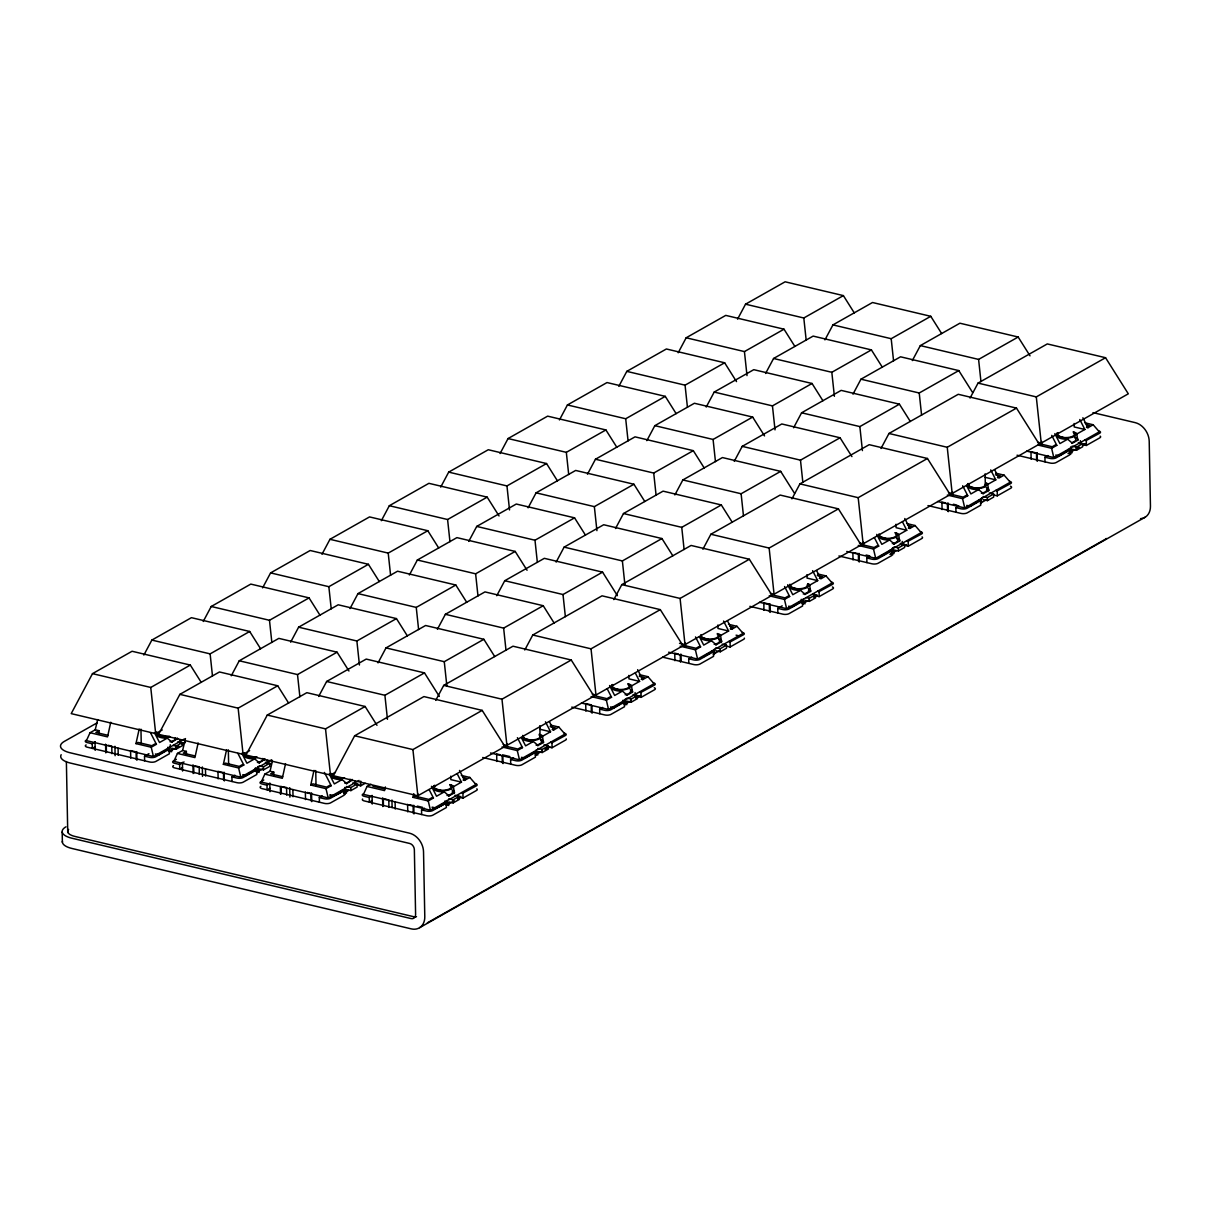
<?xml version="1.0" encoding="UTF-8"?>
<svg xmlns="http://www.w3.org/2000/svg" width="1211" height="1211" viewBox="0 0 1211 1211"><rect width="100%" height="100%" fill="white"/><g stroke="black" fill="none" stroke-linecap="round" stroke-linejoin="round"><path stroke-width="1.5" d="M179.955 743.327L179.985 739.633M267.343 764.035L267.374 760.341M354.747 784.743L354.762 781.05M359.031 784.198L357.033 784.955L360.711 785.833L360.742 781.125M462.511 793.326L476.392 785.848A4.435 1.65 -1.1 0 0 475.212 783.578M460.816 796.399L459.272 797.277L462.935 798.14L462.98 793.447M551.565 742.948L565.446 735.471A4.435 1.65 -1.1 0 0 564.265 733.185M548.326 746.884L551.989 747.762L552.034 743.054M635.079 696.28L635.109 692.586M640.619 692.571L654.5 685.093A4.435 1.65 -1.1 0 0 653.319 682.807M638.908 695.644L637.38 696.507L641.043 697.385L641.088 692.677M729.673 642.193L743.554 634.7A4.435 1.65 -1.1 0 0 742.373 632.43M726.433 646.129L730.097 646.992L730.127 642.299M818.727 591.801L832.608 584.323A4.435 1.65 -1.1 0 0 831.427 582.052M817.016 594.873L815.487 595.751L819.151 596.614L819.181 591.907M902.24 545.147L902.271 541.438M907.781 541.423L921.647 533.945A4.435 1.65 -1.1 0 0 920.481 531.659M906.539 544.602L904.541 545.359L908.205 546.237L908.235 541.529M996.835 491.045L1010.701 483.567A4.435 1.65 -1.1 0 0 1009.535 481.282M993.595 494.981L997.258 495.844L997.289 491.151M1080.348 444.376L1080.379 440.683M1085.889 440.653L1099.755 433.175A4.435 1.65 -1.1 0 0 1098.589 430.904M1084.178 443.726L1082.649 444.604L1086.312 445.466L1086.343 440.774M169.934 752.016L170.282 744.75M171.644 751.804L171.811 748.171L176.11 749.2L182.346 745.673L182.286 742.6L177.956 741.556M257.322 772.724L257.595 767.274M259.033 772.512L259.215 768.879L263.514 769.893L269.735 766.381L269.69 763.308L265.345 762.264M344.711 793.432L344.984 787.983M346.422 793.205L346.603 789.587L350.902 790.601L357.139 787.074L357.078 784.001L352.749 782.972M447.041 803.922L447.207 800.289M448.66 805.527L448.842 801.894L453.141 802.923L459.363 799.396L459.302 796.323L454.973 795.279M536.004 755.361L536.261 749.912M537.714 755.134L537.881 751.516L542.195 752.531L548.416 749.004L548.356 745.931L544.027 744.901M625.058 704.984L625.315 699.519M626.768 704.757L626.935 701.139L631.249 702.153L637.47 698.626L637.41 695.553L633.081 694.524M714.112 654.591L714.369 649.141M803.165 604.213L803.423 598.764M804.876 603.986L805.043 600.368L809.342 601.383L815.578 597.856L815.518 594.783L812.642 594.101M892.219 553.836L892.477 548.371M893.93 553.609L894.096 549.991L898.395 551.005L904.632 547.478L904.572 544.405L900.242 543.376M981.273 503.458L981.531 497.993M1070.327 453.065L1070.585 447.616M1072.023 452.853L1072.204 449.22L1076.503 450.25L1082.74 446.723L1082.679 443.65L1078.35 442.605M171.538 742.343L177.442 738.665M258.927 763.051L264.846 759.373M346.316 783.759L352.234 780.081M448.554 796.066L454.352 792.933L453.368 786.106A10.536 3.936 -1.1 0 0 449.796 784.622M537.608 745.688L543.406 742.555L542.407 735.728A10.536 3.936 -1.1 0 0 540.908 734.895M626.662 695.311L632.46 692.177L631.461 685.35A10.536 3.936 -1.1 0 0 627.904 683.867M715.716 644.918L721.514 641.8L720.515 634.958A10.536 3.936 -1.1 0 0 719.016 634.125M804.77 594.54L810.568 591.407L809.569 584.58A10.536 3.936 -1.1 0 0 808.055 583.747M893.809 544.163L899.622 541.029L898.623 534.202A10.536 3.936 -1.1 0 0 895.065 532.719M982.863 493.785L988.676 490.652L987.676 483.81A10.536 3.936 -1.1 0 0 986.163 482.977M1071.917 443.393L1077.729 440.259L1076.73 433.432A10.536 3.936 -1.1 0 0 1073.173 431.949M110.761 722.225L107.537 736.878L90.038 732.731L86.435 740.632L153.419 756.497L184.299 739.028M150.482 732.685L156.416 744.296L151.224 747.232L135.98 743.615L139.204 728.961M198.15 742.933L194.926 757.586L177.427 753.439L173.839 761.341L240.807 777.205L271.688 759.736M237.886 753.378L243.805 764.989L238.612 767.941L223.369 764.323L226.593 749.67M285.539 763.641L282.33 778.295L264.815 774.147L261.228 782.049L328.196 797.913L359.077 780.444M324.427 772.436L331.209 785.697L326.001 788.649L310.758 785.031L313.982 770.378M385.355 786.938L384.553 790.601L367.054 786.454L363.467 794.355L430.435 810.22L475.938 784.486L469.807 777.432L461.33 775.434M429.194 789.723L433.432 798.004L428.24 800.955L412.996 797.338L413.799 793.674M90.038 732.731L95.23 729.794L97.682 719.561M177.427 753.439L182.619 750.502L185.48 738.574M264.815 774.147L270.023 771.21L272.46 760.977M201.208 682.338L190.324 665.066L132.06 651.261L92.49 673.649L71.207 713.627L155.689 733.639L162.244 729.93M143.867 655.06L151.859 640.074L191.429 617.671L249.693 631.476L260.577 648.748M203.236 621.47L211.229 606.484L250.798 584.096L309.062 597.886L319.946 615.158M288.596 703.046L277.713 685.774L219.463 671.969L179.879 694.357L158.596 734.335L243.078 754.347L249.633 750.638M262.605 587.88L270.598 572.894L310.167 550.505L368.432 564.311L379.315 581.568M231.271 675.768L239.248 660.782L278.833 638.379L337.082 652.184L348.95 671.015M321.975 554.29L329.967 539.304L369.537 516.915L427.801 530.721L438.685 547.977M290.64 642.178L298.617 627.192L338.202 604.789L396.451 618.594L407.335 635.866M376.984 725.313L365.116 706.482L306.852 692.677L267.268 715.065L245.984 755.028L330.467 775.055L335.386 772.27M381.344 520.7L389.336 505.714L428.906 483.325L487.17 497.131L499.038 515.962M350.009 608.588L357.987 593.602L397.556 571.214L455.82 585.019L466.704 602.276M318.66 696.461L326.637 681.475L366.222 659.087L424.486 672.892L439.321 696.431M440.713 487.11L448.691 472.123L488.275 449.735L546.539 463.541L557.423 480.812M409.379 574.998L417.356 560.012L456.925 537.623L515.19 551.429L527.057 570.26M378.029 662.886L386.006 647.9L425.591 625.497L483.855 639.302L494.724 656.574M500.082 453.535L508.06 438.549L547.644 416.145L605.909 429.95L616.793 447.222M354.656 735.773L333.373 775.736L417.856 795.763L504.926 746.491L482.19 710.388L423.926 696.582L354.656 735.773L412.921 749.579L482.19 710.388M468.733 541.408L476.725 526.422L516.295 504.033L574.559 517.839L585.443 535.095M437.398 629.296L445.376 614.31L484.96 591.907L543.224 605.712L554.093 622.984M559.452 419.945L567.429 404.958L607.014 382.555L665.278 396.36L676.147 413.632M528.102 507.818L536.095 492.832L575.664 470.443L633.928 484.249L644.812 501.521M435.733 700.382L443.71 685.396L512.98 646.205L571.244 660.01L593.98 696.113L506.909 745.37L503.231 744.508M496.767 595.706L504.745 580.72L544.329 558.332L602.578 572.137L617.413 595.676M618.821 386.354L626.798 371.368L666.383 348.98L724.647 362.785L736.515 381.616M587.471 474.228L595.464 459.241L635.033 436.853L693.298 450.659L704.181 467.93M556.137 562.116L564.114 547.13L603.699 524.741L661.948 538.547L672.832 555.804M678.19 352.764L686.168 337.778L725.752 315.39L784.017 329.195L794.885 346.452M524.787 650.004L532.764 635.018L602.034 595.827L660.298 609.633L683.034 645.735L595.963 694.993L592.285 694.13M646.841 440.653L654.833 425.666L694.403 403.263L752.667 417.068L764.535 435.915M615.506 528.526L623.483 513.54L663.068 491.151L721.317 504.957L732.201 522.213M737.56 319.174L745.537 304.188L785.122 281.8L843.386 295.605L854.255 312.862M706.21 407.063L714.202 392.076L753.772 369.673L812.036 383.478L822.92 400.75M613.841 599.612L621.818 584.625L691.087 545.45L749.352 559.255L772.088 595.343L685.017 644.615L679.507 643.313M674.875 494.936L682.853 479.95L722.437 457.561L780.686 471.367L794.537 493.346M765.579 373.472L773.572 358.486L813.141 336.098L871.405 349.903L882.289 367.16M734.244 461.361L742.222 446.359L781.791 423.971L840.056 437.776L851.923 456.608M702.895 549.234L710.872 534.248L780.141 495.057L838.406 508.862L861.142 544.965L774.071 594.223L770.393 593.36M824.948 339.882L832.941 324.896L872.51 302.508L930.775 316.313L941.658 333.57M793.614 427.771L801.591 412.784L841.161 390.381L899.425 404.186L910.309 421.458M791.949 498.856L799.926 483.87L869.195 444.679L927.459 458.485L950.196 494.588L863.125 543.845L859.447 542.982M852.983 394.18L860.96 379.194L900.53 356.806L958.794 370.596L972.645 392.576M912.337 360.59L920.33 345.604L959.899 323.216L1018.163 337.021L1030.031 355.852M881.002 448.479L888.98 433.477L958.249 394.302L1016.498 408.107L1039.25 444.21L952.179 493.467L948.501 492.589M970.056 398.086L978.034 383.1L1047.303 343.924L1105.552 357.714L1128.304 393.817L1041.233 443.09L1037.555 442.212M177.336 739.21L177.457 738.998A10.536 3.936 -1.1 0 0 177.29 737.983M264.725 759.918L264.846 759.706A10.536 3.936 -1.1 0 0 264.694 758.676M352.113 780.626L352.234 780.414A10.536 3.936 -1.1 0 0 352.083 779.384M454.352 792.933L454.473 792.721A10.536 3.936 -1.1 0 0 451.945 789.905M543.406 742.555L543.527 742.343A10.536 3.936 -1.1 0 0 540.999 739.527M632.46 692.177L632.581 691.95A10.536 3.936 -1.1 0 0 630.038 689.135M721.514 641.8L721.635 641.573A10.536 3.936 -1.1 0 0 719.092 638.757M810.568 591.407L810.689 591.195A10.536 3.936 -1.1 0 0 808.146 588.379M899.622 541.029L899.743 540.817A10.536 3.936 -1.1 0 0 897.2 538.002L896.397 537.745M988.676 490.652L988.797 490.425A10.536 3.936 -1.1 0 0 986.254 487.609M1077.729 440.259L1077.851 440.047A10.536 3.936 -1.1 0 0 1075.307 437.232L1074.505 436.974M92.49 673.649L150.754 687.454L190.324 665.066M151.859 640.074L210.124 653.879L249.693 631.476M211.229 606.484L269.478 620.289L309.062 597.886M270.598 572.894L328.847 586.699L368.432 564.311M329.967 539.304L388.216 553.109L427.801 530.721M389.336 505.714L447.586 519.519L487.17 497.131M448.691 472.123L506.955 485.929L546.539 463.541M508.06 438.549L566.324 452.339L605.909 429.95M567.429 404.958L625.693 418.764L665.278 396.36M626.798 371.368L685.063 385.174L724.647 362.785M686.168 337.778L744.432 351.584L784.017 329.195M745.537 304.188L803.801 317.993L843.386 295.605M97.243 722.785L64.35 741.389A22.192 8.28 -1.1 0 0 70.238 752.803L409.485 833.183A16.636 12.716 60.5 0 1 423.532 851.878L424.789 916.712A16.636 12.716 60.5 0 1 411.316 928.882L72.07 848.502A22.192 8.28 -1.1 0 1 62.412 841.206M99.045 734.275L98.969 730.672L95.866 732.443L107.9 735.289M86.011 740.299A4.435 1.65 -1.1 0 0 87.192 742.57L92.233 743.766L95.2 742.086M95.124 746.809L92.324 748.398L92.233 743.766M135.98 743.615L138.069 742.434L151.829 745.704L154.947 743.932L156.416 744.296M172.023 742.222L167.285 738.135L159.534 742.525L154.448 732.579M144.624 760.796L144.533 756.164L148.968 753.651M179.879 694.357L238.143 708.163L277.713 685.774M239.248 660.782L297.512 674.572L337.082 652.184M298.617 627.192L356.882 640.997L396.451 618.594M357.987 593.602L416.251 607.407L455.82 585.019M417.356 560.012L475.62 573.817L515.19 551.429M476.725 526.422L534.99 540.227L574.559 517.839M536.095 492.832L594.359 506.637L633.928 484.249M595.464 459.241L653.713 473.047L693.298 450.659M654.833 425.666L713.082 439.457L752.667 417.068M714.202 392.076L772.451 405.882L812.036 383.478M773.572 358.486L831.821 372.292L871.405 349.903M832.941 324.896L891.19 338.702L930.775 316.313M158.717 754.771L168.677 748.61L158.717 754.771L155.402 753.984M86.102 744.916A4.435 1.65 -1.1 0 0 87.283 747.202L149.664 761.991A4.435 1.65 -1.1 0 0 155.825 761.447L169.358 753.787L169.162 749.231L155.735 756.814A4.435 1.65 -1.1 0 1 149.574 757.359L144.533 756.164M173.173 745.431L176.064 746.127L182.286 742.6M182.256 743.554L183.784 742.676M169.237 751.653L178.925 746.173M182.165 744.341L185.389 742.51M186.433 754.983L186.373 751.38L183.255 753.151L195.289 755.997M176.382 759.312L173.4 760.992A4.435 1.65 -1.1 0 0 174.581 763.278L179.622 764.474L184.072 761.961M182.513 767.517L179.712 769.106L179.622 764.474M223.369 764.323L225.458 763.142L239.218 766.412L242.336 764.641L243.805 764.989M259.426 762.93L254.673 758.843L246.923 763.233L241.837 753.272M232.012 781.504L231.922 776.872L234.889 775.191M267.268 715.065L325.532 728.871L365.116 706.482M326.637 681.475L384.901 695.281L424.486 672.892M386.006 647.9L444.27 661.69L483.855 639.302M445.376 614.31L503.64 628.115L543.224 605.712M504.745 580.72L563.009 594.525L602.578 572.137M564.114 547.13L622.378 560.935L661.948 538.547M623.483 513.54L681.748 527.345L721.317 504.957M682.853 479.95L741.117 493.755L780.686 471.367M742.222 446.359L800.486 460.165L840.056 437.776M801.591 412.784L859.855 426.59L899.425 404.186M860.96 379.194L919.225 393L958.794 370.596M920.33 345.604L978.594 359.41L1018.163 337.021M246.105 775.479L256.066 769.318L246.105 775.479L242.805 774.692M173.491 765.624A4.435 1.65 -1.1 0 0 174.672 767.91L237.053 782.7A4.435 1.65 -1.1 0 0 243.214 782.155L256.762 774.495L256.55 769.939L243.139 777.523A4.435 1.65 -1.1 0 1 236.962 778.067L231.922 776.872M259.124 765.791L263.453 766.82L269.69 763.308M269.644 764.262L271.188 763.384M256.626 772.361L263.09 768.697M273.822 775.691L273.762 772.088L270.643 773.859L282.693 776.705M263.771 780.02L260.789 781.7A4.435 1.65 -1.1 0 0 261.97 783.986L267.01 785.182L269.977 783.502M269.917 788.225L267.101 789.814L267.01 785.182M310.758 785.031L312.847 783.85L326.607 787.12L329.725 785.349L331.209 785.697M346.815 783.638L342.062 779.551L334.327 783.941L329.241 773.98M319.401 802.197L319.31 797.565L322.277 795.899M443.71 685.396L501.975 699.201L571.244 660.01M532.764 635.018L591.029 648.824L660.298 609.633M621.818 584.625L680.082 598.431L749.352 559.255M710.872 534.248L769.136 548.053L838.406 508.862M799.926 483.87L858.19 497.676L927.459 458.485M888.98 433.477L947.244 447.283L1016.498 408.107M978.034 383.1L1036.298 396.905L1105.552 357.714M333.494 796.172C355.08 781.837 337.309 797.958 330.194 795.4M260.88 786.333A4.435 1.65 -1.1 0 0 262.06 788.618L324.457 803.393A4.435 1.65 -1.1 0 0 330.618 802.863L344.151 795.203L343.939 790.632L330.527 798.231A4.435 1.65 -1.1 0 1 324.366 798.76L319.31 797.565M346.513 786.499L350.842 787.528L357.078 784.001M344.015 793.069L348.874 790.314M360.711 785.833L365.222 783.275M367.054 786.454L370.96 784.244M363.028 794.007A4.435 1.65 -1.1 0 0 364.208 796.293L369.249 797.489L372.216 795.809M372.14 800.532L369.34 802.121L369.249 797.489M412.996 797.338L415.085 796.157L428.845 799.427L431.964 797.655L433.432 798.004M819.332 578.51L822.451 576.739L817.289 575.513M997.44 477.74L1000.558 475.968L995.397 474.757M449.039 795.945L444.301 791.858L436.55 796.248L431.464 786.302M453.731 786.529L461.482 782.139L457.243 773.844M462.799 777.447L466.25 778.264L463.132 780.035L464.6 780.384L469.807 777.432M502.05 746.96L517.294 750.578L522.486 747.626L517.4 737.681M538.093 745.552L533.355 741.48L525.604 745.87L521.366 737.575M542.785 736.137L550.536 731.762L545.45 721.801M550.142 726.661L555.289 727.887L552.186 729.643L553.654 729.991L558.861 727.054L564.992 734.093L519.489 759.842L490.531 752.985M591.104 696.582L606.348 700.185L611.54 697.248L607.301 688.953M627.147 695.175L622.409 691.103L614.658 695.477L609.572 685.532M631.839 685.759L639.59 681.384L635.351 673.089M639.181 676.283L644.343 677.509L641.24 679.265L642.708 679.613L647.915 676.677L654.046 683.715L608.543 709.464L581.386 703.031M680.158 646.19L695.402 649.807L700.594 646.871L695.508 636.91M716.201 644.797L711.462 640.725L703.712 645.1L699.474 636.804M720.893 635.381L728.644 630.992L723.557 621.046M729.961 626.299L733.397 627.116L730.278 628.887L731.762 629.236L736.954 626.299L743.1 633.338L697.597 659.072L668.639 652.214M769.212 595.812L784.456 599.43L789.648 596.478L784.561 586.533M805.254 594.419L800.516 590.332L792.766 594.722L787.68 584.762M809.947 585.004L817.697 580.614L812.611 570.669M759.494 602.261L786.65 608.694L832.154 582.96L826.008 575.906L820.816 578.858L816.577 570.563M858.266 545.434L873.494 549.037L878.702 546.1L874.463 537.805M894.308 544.027L889.57 539.955L881.82 544.345L876.734 534.384M899.001 534.611L906.751 530.236L902.513 521.941M908.068 525.544L911.505 526.361L908.386 528.117L909.87 528.465L915.062 525.529L921.208 532.568L875.704 558.316L846.746 551.459M947.32 495.057L962.548 498.66L967.756 495.723L962.669 485.762M983.362 493.649L978.624 489.577L970.874 493.952L966.635 485.656M988.055 484.233L995.805 479.859L990.719 469.898M937.602 501.505L964.758 507.939L1010.262 482.19L1004.116 475.151L998.924 478.088L994.685 469.792M1038.069 445.073L1051.602 448.282L1056.809 445.345L1051.723 435.385M1072.416 443.271L1067.678 439.184L1059.928 443.574L1054.842 433.629M1077.109 433.856L1084.859 429.466L1079.773 419.521M1086.176 424.773L1089.612 425.591L1086.494 427.362L1087.978 427.71L1093.17 424.758L1099.316 431.812L1053.812 457.546L1026.656 451.113M421.64 814.519L421.549 809.887L424.516 808.206M510.694 764.126L510.603 759.494L513.57 757.829M599.748 713.748L599.657 709.116L602.609 707.436M688.802 663.371L688.711 658.739L691.663 657.058M777.856 612.978L777.765 608.361L782.2 605.848M866.909 562.6L866.819 557.968L869.77 556.303M955.948 512.223L955.873 507.591L958.824 505.91M1045.002 461.845L1044.926 457.213L1047.878 455.533M435.733 808.494C457.319 794.144 439.532 810.265 432.418 807.707M524.787 758.101L534.747 751.955L524.787 758.101L521.472 757.329M613.841 707.724L623.801 701.563L613.841 707.724L610.526 706.936M702.88 656.831L712.855 651.185L703.334 656.937M791.933 606.953L801.909 600.807L791.933 606.953L788.633 606.181M880.987 556.061L890.963 550.43L881.441 556.167M970.041 506.198L980.002 500.037L970.041 506.198L966.741 505.411M1059.095 455.82L1069.056 449.659L1059.095 455.82L1055.795 455.033M362.604 799.033A4.435 1.65 -1.1 0 0 364.299 800.925L426.681 815.714A4.435 1.65 -1.1 0 0 432.842 815.17L446.39 807.51L446.178 802.954L432.766 810.537A4.435 1.65 -1.1 0 1 426.59 811.082L421.549 809.887M482.705 757.496L515.735 765.322A4.435 1.65 -1.1 0 0 521.896 764.792L535.444 757.132L535.232 752.561L521.805 760.16A4.435 1.65 -1.1 0 1 515.644 760.69L510.603 759.494M571.759 707.118L604.789 714.944A4.435 1.65 -1.1 0 0 610.95 714.399L624.482 706.74L624.286 702.183L610.859 709.767A4.435 1.65 -1.1 0 1 604.698 710.312L599.657 709.116M662.644 657.164L693.842 664.567A4.435 1.65 -1.1 0 0 700.003 664.022L713.536 656.362L713.324 651.806L699.913 659.389A4.435 1.65 -1.1 0 1 693.752 659.934L688.711 658.739M749.866 606.348L782.896 614.174A4.435 1.65 -1.1 0 0 789.057 613.644L802.59 605.984L802.378 601.413L788.966 609.012A4.435 1.65 -1.1 0 1 782.806 609.557L777.765 608.361M838.92 555.97L871.95 563.796A4.435 1.65 -1.1 0 0 878.111 563.251L891.644 555.607L891.432 551.035L878.02 558.634A4.435 1.65 -1.1 0 1 871.859 559.164L866.819 557.968M927.974 505.592L961.004 513.419A4.435 1.65 -1.1 0 0 967.165 512.874L980.698 505.214L980.486 500.658L967.074 508.242A4.435 1.65 -1.1 0 1 960.913 508.787L955.873 507.591M1017.028 455.215L1050.058 463.041A4.435 1.65 -1.1 0 0 1056.219 462.496L1069.752 454.836L1069.54 450.28L1056.128 457.864A4.435 1.65 -1.1 0 1 1049.967 458.409L1044.926 457.213M448.751 798.806L453.081 799.85L459.302 796.323M537.805 748.428L542.134 749.458L548.356 745.931M626.859 698.051L631.188 699.08L637.41 695.553M715.898 647.673L720.242 648.702L726.464 645.175L726.524 648.248L720.288 651.775L715.989 650.746M806.405 597.629L809.281 598.31L815.518 594.783M894.006 546.903L898.335 547.932L904.572 544.405M983.06 496.525L987.389 497.554L993.625 494.027L993.686 497.1L987.449 500.627L983.15 499.613M1072.113 446.132L1076.443 447.177L1082.679 443.65M446.253 805.376L454.337 800.804M457.561 798.972L460.801 797.141M535.307 754.998L541.771 751.335M545.011 749.503L549.855 746.763M624.361 704.605L630.825 700.957M635.669 698.202L640.513 695.462M713.415 654.228L719.879 650.564M802.469 603.85L808.933 600.187M813.777 597.447L817.016 595.615M889.903 554.381L896.367 550.717M980.577 503.08L987.041 499.432M1068.011 453.61L1079.319 447.222M1082.558 445.391L1085.783 443.559M462.935 798.14L476.483 790.48A4.435 1.65 -1.1 0 0 476.801 788.83M551.989 747.762L565.537 740.103A4.435 1.65 -1.1 0 0 566.218 738.846M641.043 697.385L654.591 689.725A4.435 1.65 -1.1 0 0 654.273 687.712M730.097 646.992L743.63 639.332A4.435 1.65 -1.1 0 0 744.326 638.091M819.151 596.614L832.684 588.955A4.435 1.65 -1.1 0 0 832.381 586.941M908.205 546.237L921.738 538.577A4.435 1.65 -1.1 0 0 922.071 536.912M997.258 495.844L1010.791 488.2A4.435 1.65 -1.1 0 0 1010.489 486.186M1086.312 445.466L1099.845 437.807A4.435 1.65 -1.1 0 0 1100.178 436.157M427.362 922.843L1104.629 539.682A13.866 5.177 -1.1 0 0 1106.264 538.441M419.627 927.687L1145.303 517.127M1067.678 439.184L1066.482 439.23A10.536 3.936 -1.1 0 1 1057.763 437.171L1057.142 433.099M978.624 489.577L977.428 489.622A10.536 3.936 -1.1 0 1 968.709 487.549L968.089 483.477M889.57 539.955L888.374 540A10.536 3.936 -1.1 0 1 879.655 537.941L879.035 533.869M800.516 590.332L799.321 590.378A10.536 3.936 -1.1 0 1 790.601 588.319L789.981 584.247M711.462 640.725L710.267 640.77A10.536 3.936 -1.1 0 1 701.547 638.697L700.927 634.625M622.409 691.103L621.213 691.148A10.536 3.936 -1.1 0 1 612.494 689.074L611.873 685.002M167.285 738.135L166.089 738.18A10.536 3.936 -1.1 0 1 157.369 736.121L156.749 732.049M533.355 741.48L532.159 741.526A10.536 3.936 -1.1 0 1 523.44 739.467L522.819 735.395M254.673 758.843L253.477 758.888A10.536 3.936 -1.1 0 1 244.758 756.83L244.153 752.758M342.062 779.551L340.866 779.596A10.536 3.936 -1.1 0 1 332.147 777.538L331.542 773.466M444.301 791.858L443.105 791.903A10.536 3.936 -1.1 0 1 434.386 789.844L433.78 785.772M1092.973 412.633L1135.146 422.624A16.636 12.716 60.5 0 1 1149.209 441.319L1150.45 506.168A16.636 12.716 60.5 0 1 1140.535 518.656M1084.708 422.76L1093.17 424.758M1084.859 429.466L1074.202 426.953L1074.142 423.487M1084.98 439.926L1085.889 440.138M1056.809 445.345L1055.326 444.982L1052.223 446.753L1038.448 443.483M1068.147 449.448L1069.056 449.659M995.654 473.138L1004.116 475.151M985.148 477.331L995.805 479.859M995.926 490.304L996.835 490.516M989.296 492.998L993.625 494.027M967.756 495.723L966.287 495.375L963.169 497.131L949.394 493.876M979.093 499.825L980.002 500.037M953.39 504.245L956.902 505.078M945.594 502.913L941.931 502.035L942.067 509.589M906.6 523.515L915.062 525.529M906.751 530.236L896.095 527.708L896.034 524.242M906.872 540.681L907.781 540.908M878.702 546.1L877.233 545.752L874.115 547.508L860.355 544.254M890.04 550.203L890.963 550.43M866.092 555.032L869.604 555.864M854.709 552.852L858.372 553.73L858.523 561.268M817.546 573.908L826.008 575.906M817.697 580.614L807.041 578.086L806.98 574.635M817.819 591.059L818.727 591.286M789.648 596.478L788.179 596.13L785.061 597.901L771.301 594.631M800.986 600.58L801.909 600.807M728.492 624.286L736.954 626.299M728.644 630.992L717.987 628.479L717.926 625.012M736.076 635.169L739.649 636.017M728.765 641.452L729.673 641.663M722.134 644.146L726.464 645.175M700.594 646.871L699.125 646.523L696.007 648.279L682.247 645.024M711.932 650.973L712.855 651.185M678.432 654.046L674.769 653.183L674.921 660.722M639.438 674.663L647.915 676.677M639.59 681.384L628.948 678.856L628.872 675.39M639.711 691.829L640.619 692.041M611.54 697.248L610.072 696.9L606.953 698.656L593.193 695.402M622.878 701.351L623.801 701.563M550.384 725.056L558.861 727.054M550.536 731.762L539.894 729.234L539.818 725.783M550.657 742.207L551.58 742.434M522.486 747.626L521.018 747.278L517.899 749.049L504.139 745.779M533.824 751.728L534.747 751.955M509.876 756.572L502.853 754.892L503.019 763.581M500.34 754.816L496.661 753.938L496.813 761.492M461.482 782.139L450.84 779.612L450.764 776.16M461.603 792.6L462.526 792.811M444.77 802.121L445.693 802.333M372.882 786.166L384.916 789.012M432.145 807.132L436.172 808.085M95.23 729.794L98.969 730.672M182.619 750.502L186.373 751.38M270.023 771.21L273.762 772.088M417.311 806.117L422.578 807.359M386.96 799.442L383.297 798.564L383.448 806.117M409.439 804.755L413.118 805.633L413.254 813.171M167.754 748.398L168.677 748.61M255.143 769.091L256.066 769.318M342.546 789.799L343.455 790.026M329.907 794.825L333.948 795.778M108.112 745.28L111.775 746.143L111.927 753.696M195.501 765.988L199.179 766.851L199.315 774.404M282.89 786.696L286.568 787.559L286.704 795.112M307.216 792.448L310.879 793.326L311.03 800.865M244.259 755.8L252.388 757.798A9.703 3.618 -1.1 0 0 257.322 757.359M1056.552 435.355L1065.377 438.14A9.703 3.618 -1.1 0 0 1074.763 436.005A9.703 3.618 -1.1 0 0 1073.43 432.024M878.444 536.11L887.269 538.91A9.703 3.618 -1.1 0 0 896.655 536.761A9.703 3.618 -1.1 0 0 895.323 532.795M700.336 636.88L709.162 639.665A9.703 3.618 -1.1 0 0 718.547 637.531A9.703 3.618 -1.1 0 0 717.23 633.55M522.244 737.65L531.069 740.436A9.703 3.618 -1.1 0 0 540.439 738.286A9.703 3.618 -1.1 0 0 539.122 734.32M330.951 775.721L339.776 778.506A9.703 3.618 -1.1 0 0 344.711 778.067M1082.891 417.75L1087.978 427.71M904.784 518.52L909.87 528.465M727.523 620.94L731.762 629.236M637.622 669.668L642.708 679.613M549.416 721.711L553.654 729.991M459.514 770.423L464.6 780.384M1051.602 448.282L1053.812 457.546M962.548 498.66L964.758 507.939M873.494 549.037L875.704 558.316M784.456 599.43L786.65 608.694M695.402 649.807L697.597 659.072M606.348 700.185L608.543 709.464M517.294 750.578L519.489 759.842M428.24 800.955L430.435 810.22M326.001 788.649L328.196 797.913M238.612 767.941L240.807 777.205M151.224 747.232L153.419 756.497M1036.298 396.905L1041.233 443.09M978.594 359.41L980.955 381.571M947.244 447.283L952.179 493.467M919.225 393L921.586 415.161M891.19 338.702L893.567 360.863M859.855 426.59L862.414 450.598M858.19 497.676L863.125 543.845M831.821 372.292L834.394 396.3M803.801 317.993L806.178 340.155M800.486 460.165L802.848 482.341M772.451 405.882L775.025 429.89M769.136 548.053L774.071 594.223M744.432 351.584L747.005 375.592M741.117 493.755L743.478 515.916M713.082 439.457L715.459 461.633M685.063 385.174L687.439 407.335M681.748 527.345L684.109 549.506M680.082 598.431L685.017 644.615M653.713 473.047L656.09 495.223M625.693 418.764L628.07 440.925M622.378 560.935L624.937 584.943M594.359 506.637L596.917 530.645M591.029 648.824L595.963 694.993M566.324 452.339L568.701 474.515M563.009 594.525L565.37 616.687M534.99 540.227L537.351 562.388M506.955 485.929L509.528 509.952M503.64 628.115L506.001 650.277M501.975 699.201L506.909 745.37M475.62 573.817L477.982 595.979M447.586 519.519L449.962 541.68M444.27 661.69L446.829 685.714M416.251 607.407L418.612 629.569M412.921 749.579L417.856 795.763M388.216 553.109L390.593 575.27M384.901 695.281L387.459 719.304M356.882 640.997L359.44 665.006M328.847 586.699L331.224 608.861M325.532 728.871L330.467 775.055M297.512 674.572L299.874 696.749M269.478 620.289L271.854 642.451M238.143 708.163L243.078 754.347M210.124 653.879L212.485 676.041M150.754 687.454L155.689 733.639M1076.443 447.177L1076.503 450.25M1070.675 446.92L1070.827 454.095M1041.566 441.44L1041.642 445.179M1037.161 452.611L1037.327 461.285M1036.631 460.513L1036.48 452.959L1030.985 451.658L1031.121 459.196M987.389 497.554L987.449 500.627M985.088 473.864L985.33 484.99M952.512 491.817L952.588 495.571M948.107 502.989L948.274 511.678M947.426 503.337L947.577 510.891M898.335 547.932L898.395 551.005M892.583 547.675L892.719 554.865M863.458 542.195L863.534 545.949M859.053 553.366L859.22 562.055M852.877 552.413L853.013 559.966M809.281 598.31L809.342 601.383M801.258 599.309L801.334 602.911M769.999 603.759L770.166 612.433M769.469 611.646L769.333 604.107L763.823 602.806L763.959 610.344M720.242 648.702L720.288 651.775M714.505 650.231L714.566 653.834M685.35 642.965L685.426 646.704M680.945 654.137L681.082 661.085M680.279 654.485L680.415 662.039M631.188 699.08L631.249 702.153M625.421 698.823L625.481 702.41M623.15 700.079L623.226 703.667M591.937 706.255L592.073 713.203M591.362 712.416L591.225 704.863L585.715 703.561L585.867 711.114M542.134 749.458L542.195 752.531M539.864 726.479L540.061 736.894M536.397 751.002L536.473 754.589M507.242 743.721L507.318 747.475M502.171 755.255L502.308 762.794M453.081 799.85L453.141 802.923M447.343 801.379L447.419 804.982M445.058 800.834L445.118 804.437M418.189 794.113L418.264 797.852M413.799 805.285L413.965 813.959M407.607 804.331L407.759 811.87M395.104 801.924L395.24 809.039M391.955 800.002L392.092 807.54M388.807 799.865L388.943 807.419M382.6 797.882L382.767 806.571M372.049 795.385L372.216 804.074M350.842 787.528L350.902 790.601M345.074 787.271L345.211 794.461M315.738 770.544L316.026 785.545M311.56 792.978L311.727 801.652M305.369 792.024L305.52 799.563M292.88 789.617L293.017 796.732M289.717 787.68L289.898 797.126M281.058 786.257L281.209 793.81M280.392 787.317L280.528 794.265M269.811 783.078L269.977 791.767M263.453 766.82L263.514 769.893M257.686 766.563L257.792 771.967M255.43 767.819L255.491 771.422M228.349 749.836L228.637 764.837M224.171 772.27L224.338 780.944M223.626 780.156L223.49 772.618L217.98 771.316L218.131 778.855M205.476 768.909L205.613 776.024M202.328 766.972L202.509 776.418M193.669 765.549L193.821 773.102M192.973 764.868L193.139 773.557M182.422 762.37L182.589 771.059M176.064 746.127L176.11 749.2M168.026 747.111L168.102 750.714M140.96 729.143L141.248 744.129M136.767 751.562L136.934 760.236M136.237 759.464L136.101 751.91L130.591 750.608L130.743 758.147M118.088 748.201L118.224 755.316M114.939 746.279L115.121 755.709M106.28 744.841L106.417 752.394M105.584 744.159L105.751 752.848M95.033 741.662L95.2 750.351M66.378 761.568L67.74 832.502M62.185 832.002L62.382 842.296M350.115 779.188A9.703 3.618 -1.1 0 1 344.802 783.214M342.047 777.901A8.326 3.103 -1.1 0 1 332.314 775.6M896.821 538.698A9.703 3.618 -1.1 0 1 892.31 543.618M895.474 533.809A8.326 3.103 -1.1 0 1 889.54 538.305A8.326 3.103 -1.1 0 1 879.686 535.186M630.462 690.739A9.703 3.618 -1.1 0 1 625.148 694.766M628.176 683.943A9.703 3.618 -1.1 0 1 629.493 687.909A9.703 3.618 -1.1 0 1 620.108 690.043L611.298 687.258A9.703 3.618 -1.1 0 1 612.796 684.518M628.312 684.957A8.326 3.103 -1.1 0 1 621.304 689.513A8.326 3.103 -1.1 0 1 612.963 685.532M1056.416 434.416A9.703 3.618 -1.1 0 1 1058.066 432.615M1073.582 433.038A8.326 3.103 -1.1 0 1 1067.648 437.534A8.326 3.103 -1.1 0 1 1057.793 434.431M1074.929 437.943A9.703 3.618 -1.1 0 1 1072.537 442.303M986.662 489.214A9.703 3.618 -1.1 0 1 981.364 493.24M985.769 483.174A9.703 3.618 -1.1 0 1 976.323 488.517L967.498 485.732A9.703 3.618 -1.1 0 1 967.877 483.855M985.209 484.188A8.326 3.103 -1.1 0 1 976.429 488.003A8.326 3.103 -1.1 0 1 969.178 484.006M718.713 639.469A9.703 3.618 -1.1 0 1 714.202 644.373M717.366 634.564A8.326 3.103 -1.1 0 1 712.492 638.954A8.326 3.103 -1.1 0 1 701.699 636.759M808.554 589.969A9.703 3.618 -1.1 0 1 803.256 593.995M807.661 583.944A9.703 3.618 -1.1 0 1 798.216 589.288L789.39 586.502A9.703 3.618 -1.1 0 1 789.769 584.625M807.101 584.943A8.326 3.103 -1.1 0 1 798.321 588.773A8.326 3.103 -1.1 0 1 791.071 584.777M540.606 740.239A9.703 3.618 -1.1 0 1 536.095 745.143M539.258 735.334A8.326 3.103 -1.1 0 1 533.324 739.83A8.326 3.103 -1.1 0 1 523.47 736.712M452.354 791.494A9.703 3.618 -1.1 0 1 447.041 795.521M450.068 784.698A9.703 3.618 -1.1 0 1 451.385 788.679A9.703 3.618 -1.1 0 1 442.015 790.813L433.19 788.028A9.703 3.618 -1.1 0 1 434.688 785.288M450.204 785.712A8.326 3.103 -1.1 0 1 442.106 790.299A8.326 3.103 -1.1 0 1 435.839 785.561M175.338 737.771A9.703 3.618 -1.1 0 1 170.024 741.798M169.918 736.651A9.703 3.618 -1.1 0 1 164.984 737.09L156.158 734.305A9.703 3.618 -1.1 0 1 156.537 732.428M169.328 736.197A8.326 3.103 -1.1 0 1 159.398 735.607M158.217 734.941A8.326 3.103 -1.1 0 1 157.839 732.579M262.726 758.48A9.703 3.618 -1.1 0 1 257.413 762.506M256.717 756.905A8.326 3.103 -1.1 0 1 244.925 754.892M61.171 754.71A22.192 8.28 -1.1 0 0 70.435 763.081L409.681 843.462A5.54 4.238 60.5 0 1 414.359 849.698L415.6 914.532A5.54 4.238 60.5 0 1 411.119 918.589L71.873 838.209A22.192 8.28 -1.1 0 1 65.984 826.81M416.508 916.682A5.54 4.238 60.5 0 1 414.238 916.833L74.991 836.453A16.636 6.206 -1.1 0 1 68.618 829.384"/></g></svg>
